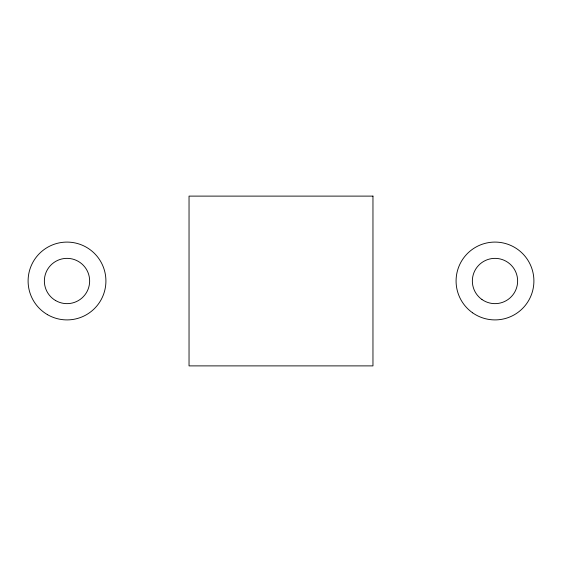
<?xml version="1.0" encoding="UTF-8"?>
<svg xmlns="http://www.w3.org/2000/svg" width="562" height="562" viewBox="0 0 562 562"><rect width="100%" height="100%" fill="white"/><g stroke="black" fill="none" stroke-linecap="round" stroke-linejoin="round"><path stroke-width="0.84" d="M372.964 196.11L189.036 196.11L189.036 365.89L372.964 365.89L372.964 196.11M481.957 299.511A22.635 22.635 0 0 0 517.539 283.037A22.635 22.635 0 0 0 485.484 260.459A22.635 22.635 0 0 0 481.957 299.511M472.593 312.809A38.904 38.904 0 0 0 533.745 284.498A38.904 38.904 0 0 0 478.641 245.692A38.904 38.904 0 0 0 472.593 312.809M55.687 300.607A22.635 22.635 0 0 0 89.646 281A22.635 22.635 0 0 0 55.687 261.393A22.635 22.635 0 0 0 55.687 300.607M47.552 314.692A38.904 38.904 0 0 0 105.916 281A38.904 38.904 0 0 0 47.552 247.308A38.904 38.904 0 0 0 47.552 314.692"/></g></svg>
